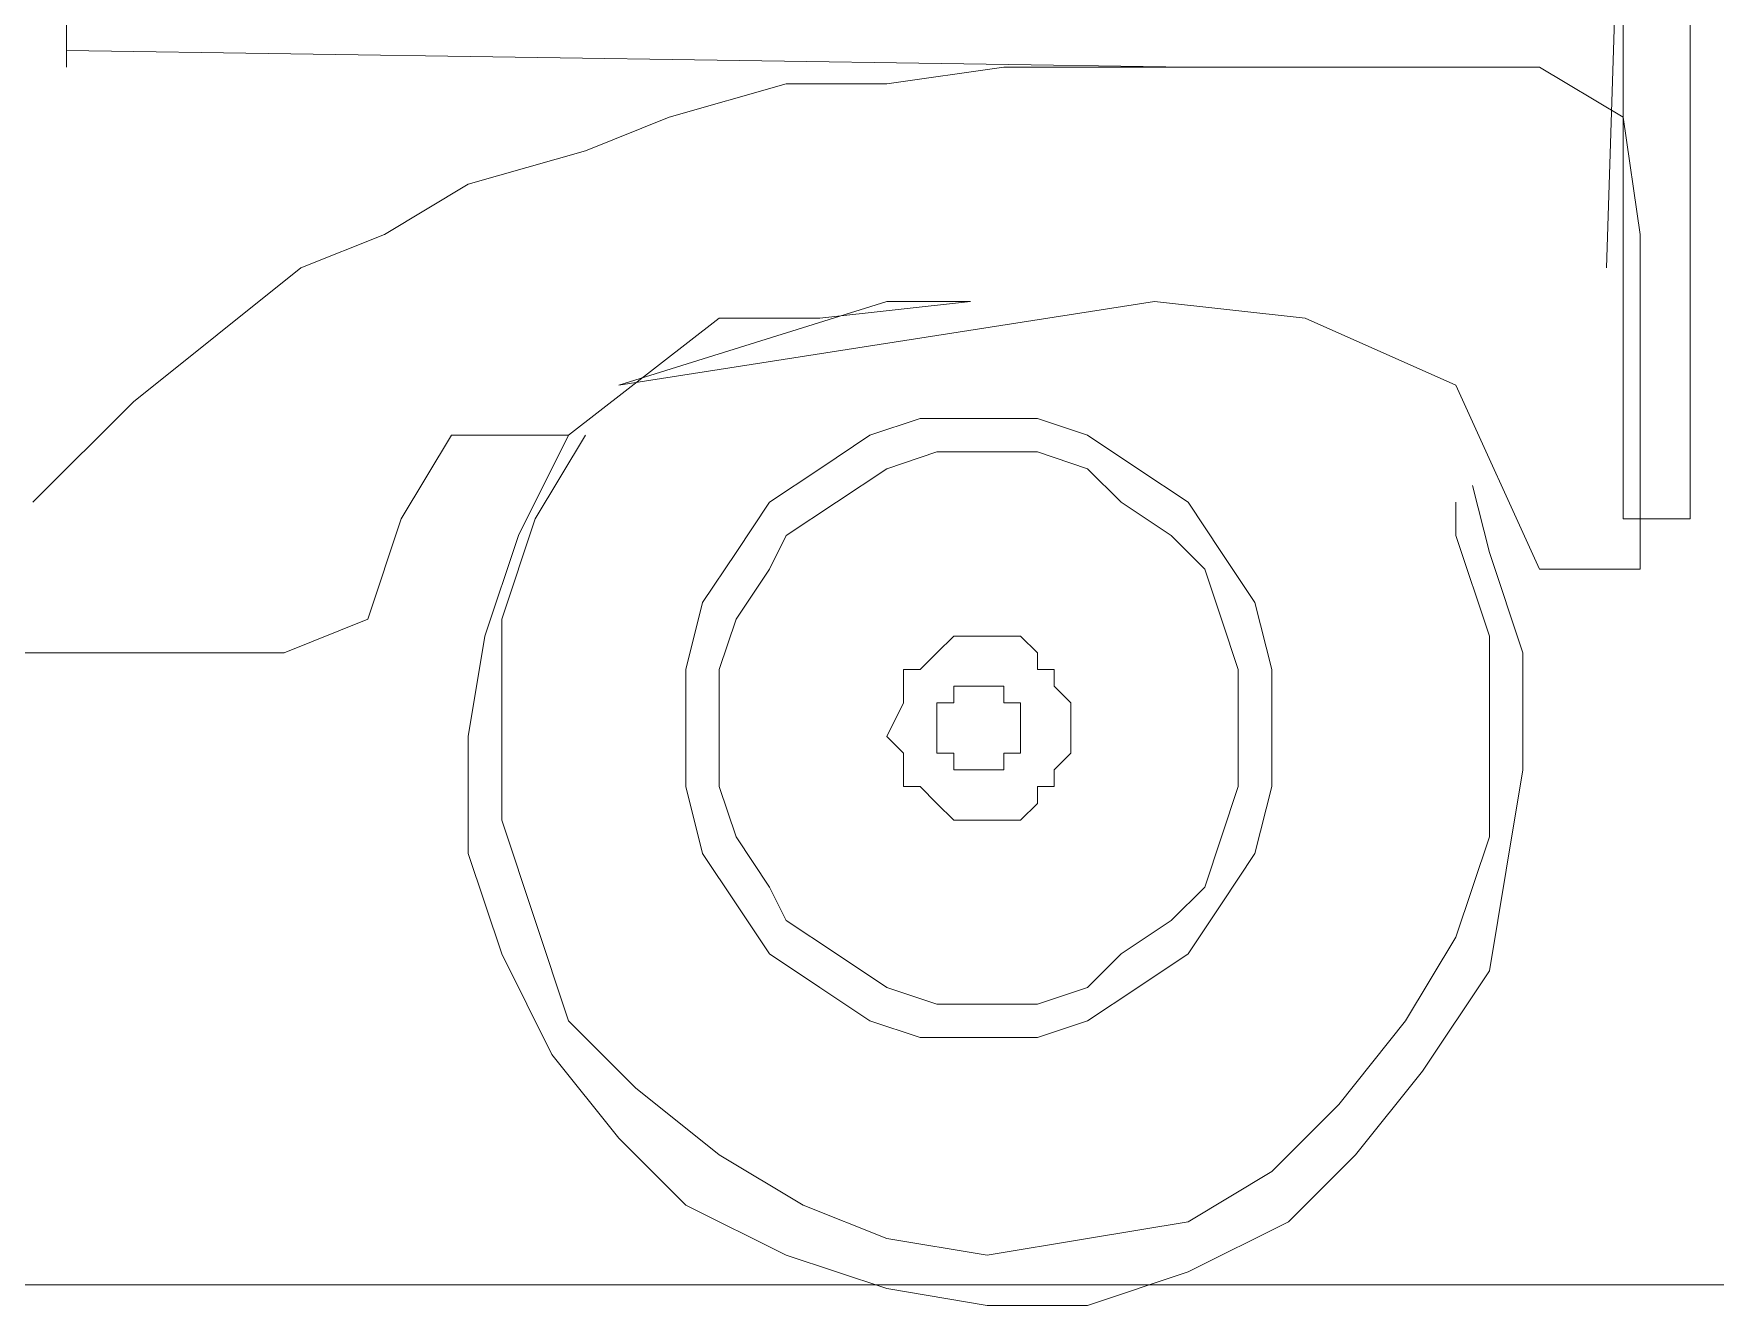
# Model space of a CAD drawing. Header units: millimetres. Extents: x -346728 to 1320345, y -537202 to -385966.
# Drawn here: x 978124 to 980644, y -524387 to -522480 of the extents above; entities that cross this region are included whole.
import ezdxf

# ---------------------------------------------------------------- set-up
doc = ezdxf.new("R2010")
doc.units = ezdxf.units.MM
doc.header["$LTSCALE"] = 100
doc.layers.add('BORDER', color=3, linetype='Continuous', lineweight=15)
doc.layers.add('NET-MANH', color=153, linetype='Continuous', lineweight=15)

msp = doc.modelspace()

# ---------------------------------------------------------------- linework, layer by layer
at = {"layer": 'BORDER'}
msp.add_line((1024925.8, -524355.9, -881.1), (964870.5, -524355.9, -881.1), dxfattribs=at)
at = {"layer": 'NET-MANH'}
for p, q in [((978173, -521702.5, -881.1), (978173, -522530.4, -881.1)), ((980506.2, -522053.7, -881.1), (980481.1, -522831.5, -881.1)), ((980506.2, -522053.7, -881.1), (980506.2, -523207.8, -881.1)), ((980606.5, -523207.8, -881.1), (980606.5, -522053.7, -881.1)), ((978173, -522505.3, -881.1), (979853.9, -522530.4, -881.1)), ((979402.3, -522555.5, -881.1), (979577.9, -522530.4, -881.1)), ((979577.9, -522530.4, -881.1), (979728.4, -522530.4, -881.1)), ((979728.4, -522530.4, -881.1), (979879, -522530.4, -881.1)), ((979879, -522530.4, -881.1), (980054.6, -522530.4, -881.1)), ((980054.6, -522530.4, -881.1), (980205.1, -522530.4, -881.1)), ((980205.1, -522530.4, -881.1), (980380.7, -522530.4, -881.1)), ((980380.7, -522530.4, -881.1), (980506.2, -522605.7, -881.1)), ((979076.2, -522605.7, -881.1), (979251.8, -522555.5, -881.1)), ((979251.8, -522555.5, -881.1), (979402.3, -522555.5, -881.1)), ((978950.7, -522655.8, -881.1), (979076.2, -522605.7, -881.1)), ((980506.2, -522605.7, -881.1), (980531.2, -522781.3, -881.1)), ((978775.1, -522706, -881.1), (978950.7, -522655.8, -881.1)), ((978649.7, -522781.3, -881.1), (978775.1, -522706, -881.1)), ((978524.3, -522831.5, -881.1), (978649.7, -522781.3, -881.1)), ((980531.2, -522781.3, -881.1), (980531.2, -522931.8, -881.1)), ((978398.8, -522931.8, -881.1), (978524.3, -522831.5, -881.1)), ((979000.9, -523007.1, -881.1), (979402.3, -522881.6, -881.1)), ((979803.7, -522881.6, -881.1), (979000.9, -523007.1, -881.1)), ((979527.7, -522881.6, -881.1), (979302, -522906.7, -881.1)), ((979402.3, -522881.6, -881.1), (979527.7, -522881.6, -881.1)), ((980029.5, -522906.7, -881.1), (979803.7, -522881.6, -881.1)), ((979151.4, -522906.7, -881.1), (978925.6, -523082.3, -881.1)), ((979302, -522906.7, -881.1), (979151.4, -522906.7, -881.1)), ((980255.3, -523007.1, -881.1), (980029.5, -522906.7, -881.1)), ((978273.4, -523032.2, -881.1), (978398.8, -522931.8, -881.1)), ((980531.2, -522931.8, -881.1), (980531.2, -523107.4, -881.1)), ((980380.7, -523283, -881.1), (980255.3, -523007.1, -881.1)), ((978122.9, -523182.7, -881.1), (978273.4, -523032.2, -881.1)), ((979452.5, -523057.2, -881.1), (979377.2, -523082.3, -881.1)), ((979552.8, -523057.2, -881.1), (979452.5, -523057.2, -881.1)), ((979628.1, -523057.2, -881.1), (979552.8, -523057.2, -881.1)), ((979703.4, -523082.3, -881.1), (979628.1, -523057.2, -881.1)), ((978750, -523082.3, -881.1), (978674.8, -523207.8, -881.1)), ((978925.6, -523082.3, -881.1), (978750, -523082.3, -881.1)), ((978925.6, -523082.3, -881.1), (978850.4, -523232.9, -881.1)), ((978950.7, -523082.3, -881.1), (978875.5, -523207.8, -881.1)), ((978950.7, -523082.3, -881.1), (978875.5, -523207.8, -881.1)), ((979377.2, -523082.3, -881.1), (979302, -523132.5, -881.1)), ((979778.6, -523132.5, -881.1), (979703.4, -523082.3, -881.1)), ((979477.6, -523107.4, -881.1), (979402.3, -523132.5, -881.1)), ((979552.8, -523107.4, -881.1), (979477.6, -523107.4, -881.1)), ((979628.1, -523107.4, -881.1), (979552.8, -523107.4, -881.1)), ((979703.4, -523132.5, -881.1), (979628.1, -523107.4, -881.1)), ((980531.2, -523107.4, -881.1), (980531.2, -523283, -881.1)), ((979302, -523132.5, -881.1), (979226.7, -523182.7, -881.1)), ((979402.3, -523132.5, -881.1), (979327, -523182.7, -881.1)), ((979753.5, -523182.7, -881.1), (979703.4, -523132.5, -881.1)), ((979853.9, -523182.7, -881.1), (979778.6, -523132.5, -881.1)), ((980305.5, -523257.9, -881.1), (980280.4, -523157.6, -881.1)), ((979226.7, -523182.7, -881.1), (979176.5, -523257.9, -881.1)), ((979327, -523182.7, -881.1), (979251.8, -523232.9, -881.1)), ((979828.8, -523232.9, -881.1), (979753.5, -523182.7, -881.1)), ((979904.1, -523257.9, -881.1), (979853.9, -523182.7, -881.1)), ((980255.3, -523232.9, -881.1), (980255.3, -523182.7, -881.1)), ((978674.8, -523207.8, -881.1), (978624.6, -523358.3, -881.1)), ((978875.5, -523207.8, -881.1), (978825.3, -523358.3, -881.1)), ((978875.5, -523207.8, -881.1), (978825.3, -523358.3, -881.1)), ((980506.2, -523207.8, -881.1), (980606.5, -523207.8, -881.1)), ((978850.4, -523232.9, -881.1), (978800.2, -523383.4, -881.1)), ((979251.8, -523232.9, -881.1), (979226.7, -523283, -881.1)), ((979879, -523283, -881.1), (979828.8, -523232.9, -881.1)), ((980305.5, -523383.4, -881.1), (980255.3, -523232.9, -881.1)), ((980305.5, -523383.4, -881.1), (980255.3, -523232.9, -881.1)), ((979176.5, -523257.9, -881.1), (979126.3, -523333.2, -881.1)), ((979954.2, -523333.2, -881.1), (979904.1, -523257.9, -881.1)), ((980355.6, -523408.5, -881.1), (980305.5, -523257.9, -881.1)), ((979226.7, -523283, -881.1), (979176.5, -523358.3, -881.1)), ((979904.1, -523358.3, -881.1), (979879, -523283, -881.1)), ((980531.2, -523283, -881.1), (980380.7, -523283, -881.1)), ((978624.6, -523358.3, -881.1), (978499.2, -523408.5, -881.1)), ((978825.3, -523358.3, -881.1), (978825.3, -523508.8, -881.1)), ((978825.3, -523358.3, -881.1), (978825.3, -523508.8, -881.1)), ((979126.3, -523333.2, -881.1), (979101.3, -523433.6, -881.1)), ((979176.5, -523358.3, -881.1), (979151.4, -523433.6, -881.1)), ((979929.1, -523433.6, -881.1), (979904.1, -523358.3, -881.1)), ((979979.3, -523433.6, -881.1), (979954.2, -523333.2, -881.1)), ((978800.2, -523383.4, -881.1), (978775.1, -523533.9, -881.1)), ((979502.7, -523383.4, -881.1), (979477.6, -523408.5, -881.1)), ((979527.7, -523383.4, -881.1), (979502.7, -523383.4, -881.1)), ((979552.8, -523383.4, -881.1), (979527.7, -523383.4, -881.1)), ((979577.9, -523383.4, -881.1), (979552.8, -523383.4, -881.1)), ((979603, -523383.4, -881.1), (979577.9, -523383.4, -881.1)), ((979628.1, -523408.5, -881.1), (979603, -523383.4, -881.1)), ((980305.5, -523533.9, -881.1), (980305.5, -523383.4, -881.1)), ((980305.5, -523533.9, -881.1), (980305.5, -523383.4, -881.1)), ((976416.9, -523408.5, -881.1), (978398.8, -523408.5, -881.1)), ((978173, -523408.5, -881.1), (977997.4, -523408.5, -881.1)), ((978323.6, -523408.5, -881.1), (978173, -523408.5, -881.1)), ((978499.2, -523408.5, -881.1), (978323.6, -523408.5, -881.1)), ((979477.6, -523408.5, -881.1), (979452.5, -523433.6, -881.1)), ((979628.1, -523433.6, -881.1), (979628.1, -523408.5, -881.1)), ((980355.6, -523584.1, -881.1), (980355.6, -523408.5, -881.1)), ((979101.3, -523433.6, -881.1), (979101.3, -523533.9, -881.1)), ((979151.4, -523433.6, -881.1), (979151.4, -523533.9, -881.1)), ((979427.4, -523433.6, -881.1), (979427.4, -523458.6, -881.1)), ((979452.5, -523433.6, -881.1), (979427.4, -523433.6, -881.1)), ((979653.2, -523433.6, -881.1), (979628.1, -523433.6, -881.1)), ((979653.2, -523458.6, -881.1), (979653.2, -523433.6, -881.1)), ((979929.1, -523533.9, -881.1), (979929.1, -523433.6, -881.1)), ((979979.3, -523533.9, -881.1), (979979.3, -523433.6, -881.1)), ((979427.4, -523458.6, -881.1), (979427.4, -523483.7, -881.1)), ((979502.7, -523458.6, -881.1), (979502.7, -523483.7, -881.1)), ((979527.7, -523458.6, -881.1), (979502.7, -523458.6, -881.1)), ((979552.8, -523458.6, -881.1), (979527.7, -523458.6, -881.1)), ((979577.9, -523458.6, -881.1), (979552.8, -523458.6, -881.1)), ((979577.9, -523483.7, -881.1), (979577.9, -523458.6, -881.1)), ((979678.3, -523483.7, -881.1), (979653.2, -523458.6, -881.1)), ((979427.4, -523483.7, -881.1), (979402.3, -523533.9, -881.1)), ((979477.6, -523483.7, -881.1), (979477.6, -523508.8, -881.1)), ((979502.7, -523483.7, -881.1), (979477.6, -523483.7, -881.1)), ((979603, -523483.7, -881.1), (979577.9, -523483.7, -881.1)), ((979603, -523508.8, -881.1), (979603, -523483.7, -881.1)), ((979678.3, -523533.9, -881.1), (979678.3, -523483.7, -881.1)), ((978825.3, -523508.8, -881.1), (978825.3, -523659.3, -881.1)), ((978825.3, -523508.8, -881.1), (978825.3, -523659.3, -881.1)), ((979477.6, -523508.8, -881.1), (979477.6, -523533.9, -881.1)), ((979603, -523533.9, -881.1), (979603, -523508.8, -881.1)), ((978775.1, -523533.9, -881.1), (978775.1, -523709.5, -881.1)), ((979101.3, -523533.9, -881.1), (979101.3, -523609.2, -881.1)), ((979151.4, -523533.9, -881.1), (979151.4, -523609.2, -881.1)), ((979402.3, -523533.9, -881.1), (979427.4, -523559, -881.1)), ((979477.6, -523533.9, -881.1), (979477.6, -523559, -881.1)), ((979603, -523559, -881.1), (979603, -523533.9, -881.1)), ((979678.3, -523559, -881.1), (979678.3, -523533.9, -881.1)), ((979929.1, -523609.2, -881.1), (979929.1, -523533.9, -881.1)), ((979979.3, -523609.2, -881.1), (979979.3, -523533.9, -881.1)), ((980305.5, -523684.4, -881.1), (980305.5, -523533.9, -881.1)), ((980305.5, -523684.4, -881.1), (980305.5, -523533.9, -881.1)), ((979427.4, -523559, -881.1), (979427.4, -523584.1, -881.1)), ((979477.6, -523559, -881.1), (979502.7, -523559, -881.1)), ((979502.7, -523559, -881.1), (979502.7, -523584.1, -881.1)), ((979577.9, -523559, -881.1), (979603, -523559, -881.1)), ((979577.9, -523584.1, -881.1), (979577.9, -523559, -881.1)), ((979653.2, -523584.1, -881.1), (979678.3, -523559, -881.1)), ((979427.4, -523584.1, -881.1), (979427.4, -523609.2, -881.1)), ((979502.7, -523584.1, -881.1), (979527.7, -523584.1, -881.1)), ((979527.7, -523584.1, -881.1), (979552.8, -523584.1, -881.1)), ((979552.8, -523584.1, -881.1), (979577.9, -523584.1, -881.1)), ((979653.2, -523609.2, -881.1), (979653.2, -523584.1, -881.1)), ((980330.5, -523734.6, -881.1), (980355.6, -523584.1, -881.1)), ((979101.3, -523609.2, -881.1), (979126.3, -523709.5, -881.1)), ((979151.4, -523609.2, -881.1), (979176.5, -523684.4, -881.1)), ((979427.4, -523609.2, -881.1), (979452.5, -523609.2, -881.1)), ((979452.5, -523609.2, -881.1), (979477.6, -523634.3, -881.1)), ((979628.1, -523609.2, -881.1), (979653.2, -523609.2, -881.1)), ((979628.1, -523634.3, -881.1), (979628.1, -523609.2, -881.1)), ((979904.1, -523684.4, -881.1), (979929.1, -523609.2, -881.1)), ((979954.2, -523709.5, -881.1), (979979.3, -523609.2, -881.1)), ((979477.6, -523634.3, -881.1), (979502.7, -523659.3, -881.1)), ((979603, -523659.3, -881.1), (979628.1, -523634.3, -881.1)), ((978825.3, -523659.3, -881.1), (978875.5, -523809.9, -881.1)), ((978825.3, -523659.3, -881.1), (978875.5, -523809.9, -881.1)), ((979502.7, -523659.3, -881.1), (979527.7, -523659.3, -881.1)), ((979527.7, -523659.3, -881.1), (979552.8, -523659.3, -881.1)), ((979552.8, -523659.3, -881.1), (979577.9, -523659.3, -881.1)), ((979577.9, -523659.3, -881.1), (979603, -523659.3, -881.1)), ((979176.5, -523684.4, -881.1), (979226.7, -523759.7, -881.1)), ((979879, -523759.7, -881.1), (979904.1, -523684.4, -881.1)), ((980255.3, -523835, -881.1), (980305.5, -523684.4, -881.1)), ((980255.3, -523835, -881.1), (980305.5, -523684.4, -881.1)), ((978775.1, -523709.5, -881.1), (978825.3, -523860, -881.1)), ((979126.3, -523709.5, -881.1), (979176.5, -523784.8, -881.1)), ((979904.1, -523784.8, -881.1), (979954.2, -523709.5, -881.1)), ((980305.5, -523885.1, -881.1), (980330.5, -523734.6, -881.1)), ((979226.7, -523759.7, -881.1), (979251.8, -523809.9, -881.1)), ((979828.8, -523809.9, -881.1), (979879, -523759.7, -881.1)), ((979176.5, -523784.8, -881.1), (979226.7, -523860, -881.1)), ((979853.9, -523860, -881.1), (979904.1, -523784.8, -881.1)), ((978875.5, -523809.9, -881.1), (978925.6, -523960.4, -881.1)), ((978875.5, -523809.9, -881.1), (978925.6, -523960.4, -881.1)), ((979251.8, -523809.9, -881.1), (979327, -523860, -881.1)), ((979753.5, -523860, -881.1), (979828.8, -523809.9, -881.1)), ((980180, -523960.4, -881.1), (980255.3, -523835, -881.1)), ((980180, -523960.4, -881.1), (980255.3, -523835, -881.1)), ((978825.3, -523860, -881.1), (978900.6, -524010.6, -881.1)), ((979226.7, -523860, -881.1), (979302, -523910.2, -881.1)), ((979327, -523860, -881.1), (979402.3, -523910.2, -881.1)), ((979703.4, -523910.2, -881.1), (979753.5, -523860, -881.1)), ((979778.6, -523910.2, -881.1), (979853.9, -523860, -881.1)), ((980205.1, -524035.7, -881.1), (980305.5, -523885.1, -881.1)), ((979302, -523910.2, -881.1), (979377.2, -523960.4, -881.1)), ((979402.3, -523910.2, -881.1), (979477.6, -523935.3, -881.1)), ((979628.1, -523935.3, -881.1), (979703.4, -523910.2, -881.1)), ((979703.4, -523960.4, -881.1), (979778.6, -523910.2, -881.1)), ((979477.6, -523935.3, -881.1), (979552.8, -523935.3, -881.1)), ((979552.8, -523935.3, -881.1), (979628.1, -523935.3, -881.1)), ((978925.6, -523960.4, -881.1), (979026, -524060.7, -881.1)), ((978925.6, -523960.4, -881.1), (979026, -524060.7, -881.1)), ((979377.2, -523960.4, -881.1), (979452.5, -523985.5, -881.1)), ((979628.1, -523985.5, -881.1), (979703.4, -523960.4, -881.1)), ((980079.7, -524085.8, -881.1), (980180, -523960.4, -881.1)), ((980079.7, -524085.8, -881.1), (980180, -523960.4, -881.1)), ((979452.5, -523985.5, -881.1), (979552.8, -523985.5, -881.1)), ((979552.8, -523985.5, -881.1), (979628.1, -523985.5, -881.1)), ((978900.6, -524010.6, -881.1), (979000.9, -524136, -881.1)), ((980104.8, -524161.1, -881.1), (980205.1, -524035.7, -881.1)), ((979026, -524060.7, -881.1), (979151.4, -524161.1, -881.1)), ((979026, -524060.7, -881.1), (979151.4, -524161.1, -881.1)), ((979979.3, -524186.2, -881.1), (980079.7, -524085.8, -881.1)), ((979979.3, -524186.2, -881.1), (980079.7, -524085.8, -881.1)), ((979000.9, -524136, -881.1), (979101.3, -524236.4, -881.1)), ((979151.4, -524161.1, -881.1), (979276.9, -524236.4, -881.1)), ((979151.4, -524161.1, -881.1), (979276.9, -524236.4, -881.1)), ((980004.4, -524261.4, -881.1), (980104.8, -524161.1, -881.1)), ((979853.9, -524261.4, -881.1), (979979.3, -524186.2, -881.1)), ((979853.9, -524261.4, -881.1), (979979.3, -524186.2, -881.1)), ((979101.3, -524236.4, -881.1), (979251.8, -524311.6, -881.1)), ((979276.9, -524236.4, -881.1), (979402.3, -524286.5, -881.1)), ((979276.9, -524236.4, -881.1), (979402.3, -524286.5, -881.1)), ((979703.4, -524286.5, -881.1), (979853.9, -524261.4, -881.1)), ((979703.4, -524286.5, -881.1), (979853.9, -524261.4, -881.1)), ((979853.9, -524336.7, -881.1), (980004.4, -524261.4, -881.1)), ((979402.3, -524286.5, -881.1), (979552.8, -524311.6, -881.1)), ((979402.3, -524286.5, -881.1), (979552.8, -524311.6, -881.1)), ((979552.8, -524311.6, -881.1), (979703.4, -524286.5, -881.1)), ((979552.8, -524311.6, -881.1), (979703.4, -524286.5, -881.1)), ((979251.8, -524311.6, -881.1), (979402.3, -524361.8, -881.1)), ((979703.4, -524386.9, -881.1), (979853.9, -524336.7, -881.1)), ((979402.3, -524361.8, -881.1), (979552.8, -524386.9, -881.1)), ((979552.8, -524386.9, -881.1), (979703.4, -524386.9, -881.1))]:
    msp.add_line(p, q, dxfattribs=at)

doc.saveas('drawing.dxf')
